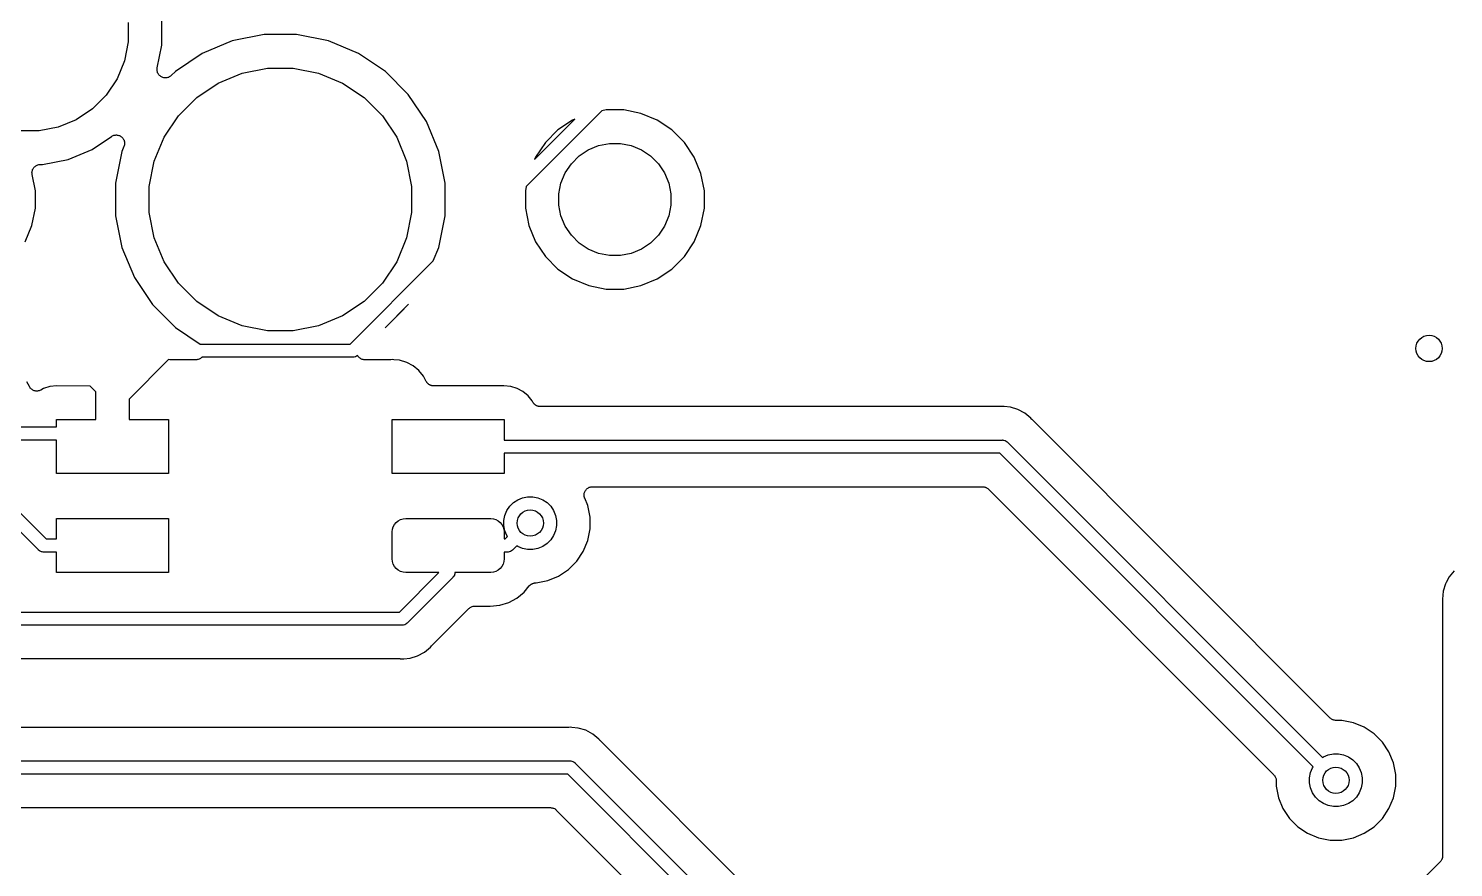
# Model space of a CAD drawing. Extents: x 2.15 to 10.02, y -5.18 to -1.32.
# Drawn here: x 8.176 to 9.028, y -3.248 to -2.747 of the extents above; entities that cross this region are included whole.
import ezdxf

# ---------------------------------------------------------------- set-up
doc = ezdxf.new("R2010")
doc.units = 0
doc.header["$MEASUREMENT"] = 0
doc.layers.add('BLACK', color=7, linetype='CONTINUOUS')

msp = doc.modelspace()

# ---------------------------------------------------------------- linework, layer by layer
at = {"layer": 'BLACK', "linetype": 'CONTINUOUS'}
for p, q in [((8.23524, -2.743), (8.23524, -2.75464)), ((8.25524, -2.75661), (8.25524, -2.74103)), ((8.31648, -2.75032), (8.29745, -2.7541)), ((8.33588, -2.75032), (8.31648, -2.75032)), ((8.35491, -2.7541), (8.33588, -2.75032)), ((8.23524, -2.75464), (8.23297, -2.76604)), ((8.25253, -2.77022), (8.25524, -2.75661)), ((8.29745, -2.7541), (8.27952, -2.76153)), ((8.37284, -2.76153), (8.35491, -2.7541)), ((8.23297, -2.76604), (8.22852, -2.77679)), ((8.27952, -2.76153), (8.26339, -2.77231)), ((8.38897, -2.77231), (8.37284, -2.76153)), ((8.22852, -2.77679), (8.22205, -2.78646)), ((8.25243, -2.77118), (8.25248, -2.7707)), ((8.25243, -2.77119), (8.25243, -2.77118)), ((8.25248, -2.77167), (8.25243, -2.77119)), ((8.25243, -2.77119), (8.25243, -2.77119)), ((8.25248, -2.7707), (8.25253, -2.77022)), ((8.25252, -2.77215), (8.25248, -2.77167)), ((8.25253, -2.77216), (8.25252, -2.77215)), ((8.25267, -2.77263), (8.25253, -2.77216)), ((8.25253, -2.77216), (8.25253, -2.77216)), ((8.2528, -2.77309), (8.25267, -2.77263)), ((8.25281, -2.77309), (8.2528, -2.77309)), ((8.25281, -2.7731), (8.25281, -2.77309)), ((8.25304, -2.77353), (8.25281, -2.7731)), ((8.25326, -2.77395), (8.25304, -2.77353)), ((8.25326, -2.77396), (8.25326, -2.77395)), ((8.25326, -2.77395), (8.25326, -2.77395)), ((8.25357, -2.77433), (8.25326, -2.77396)), ((8.25387, -2.77471), (8.25357, -2.77433)), ((8.25388, -2.77471), (8.25387, -2.77471)), ((8.25388, -2.77472), (8.25388, -2.77471)), ((8.25425, -2.77502), (8.25388, -2.77472)), ((8.25462, -2.77533), (8.25425, -2.77502)), ((8.25463, -2.77534), (8.25462, -2.77533)), ((8.25506, -2.77557), (8.25463, -2.77534)), ((8.25463, -2.77534), (8.25463, -2.77534)), ((8.25548, -2.7758), (8.25506, -2.77557)), ((8.25549, -2.7758), (8.25548, -2.7758)), ((8.25548, -2.7758), (8.25548, -2.7758)), ((8.25596, -2.77595), (8.25549, -2.7758)), ((8.25641, -2.77609), (8.25596, -2.77595)), ((8.25642, -2.77609), (8.25641, -2.77609)), ((8.2569, -2.77615), (8.25642, -2.77609)), ((8.25642, -2.77609), (8.25642, -2.77609)), ((8.25738, -2.7762), (8.2569, -2.77615)), ((8.25739, -2.7762), (8.25738, -2.7762)), ((8.25787, -2.77615), (8.25739, -2.7762)), ((8.25739, -2.7762), (8.25739, -2.7762)), ((8.25835, -2.77611), (8.25787, -2.77615)), ((8.25836, -2.77611), (8.25835, -2.77611)), ((8.25883, -2.77597), (8.25836, -2.77611)), ((8.25836, -2.77611), (8.25836, -2.77611)), ((8.25929, -2.77584), (8.25883, -2.77597)), ((8.2593, -2.77583), (8.25929, -2.77584)), ((8.25929, -2.77584), (8.25929, -2.77584)), ((8.25973, -2.77561), (8.2593, -2.77583)), ((8.26015, -2.77539), (8.25973, -2.77561)), ((8.26016, -2.77539), (8.26015, -2.77539)), ((8.26017, -2.77538), (8.26016, -2.77539)), ((8.26054, -2.77508), (8.26017, -2.77538)), ((8.26092, -2.77478), (8.26054, -2.77508)), ((8.26093, -2.77477), (8.26092, -2.77478)), ((8.26097, -2.77473), (8.26093, -2.77477)), ((8.26093, -2.77477), (8.26093, -2.77477)), ((8.26093, -2.77477), (8.26093, -2.77477)), ((8.26339, -2.77231), (8.26097, -2.77473)), ((8.289, -2.77925), (8.30328, -2.77334)), ((8.30328, -2.77334), (8.31845, -2.77032)), ((8.31845, -2.77032), (8.33391, -2.77032)), ((8.33391, -2.77032), (8.34908, -2.77334)), ((8.34908, -2.77334), (8.36336, -2.77925)), ((8.40269, -2.78603), (8.38897, -2.77231)), ((8.27614, -2.78784), (8.289, -2.77925)), ((8.36336, -2.77925), (8.37622, -2.78784)), ((8.41347, -2.80216), (8.40269, -2.78603)), ((8.22205, -2.78646), (8.21383, -2.79469)), ((8.26521, -2.79878), (8.27614, -2.78784)), ((8.37622, -2.78784), (8.38716, -2.79878)), ((8.20415, -2.80115), (8.19341, -2.8056)), ((8.21383, -2.79469), (8.20415, -2.80115)), ((8.25662, -2.81164), (8.26521, -2.79878)), ((8.38716, -2.79878), (8.39575, -2.81164)), ((8.4209, -2.82009), (8.41347, -2.80216)), ((8.51841, -2.79582), (8.47318, -2.84105)), ((8.47817, -2.82492), (8.50228, -2.80081)), ((8.50084, -2.80141), (8.49208, -2.80726)), ((8.50228, -2.80081), (8.50084, -2.80141)), ((8.52091, -2.79532), (8.51841, -2.79582)), ((8.53145, -2.79532), (8.52091, -2.79532)), ((8.54179, -2.79737), (8.53145, -2.79532)), ((8.55152, -2.80141), (8.54179, -2.79737)), ((8.56029, -2.80726), (8.55152, -2.80141)), ((8.182, -2.80787), (8.17036, -2.80787)), ((8.19341, -2.8056), (8.182, -2.80787)), ((8.21363, -2.81888), (8.22528, -2.81109)), ((8.22528, -2.81109), (8.22533, -2.81106)), ((8.22533, -2.81106), (8.22534, -2.81105)), ((8.22533, -2.81106), (8.22533, -2.81106)), ((8.22533, -2.81106), (8.22533, -2.81106)), ((8.22534, -2.81105), (8.22576, -2.81083)), ((8.22576, -2.81083), (8.22619, -2.81061)), ((8.22619, -2.81061), (8.2262, -2.81061)), ((8.2262, -2.81061), (8.22621, -2.8106)), ((8.22621, -2.8106), (8.22666, -2.81047)), ((8.22666, -2.81047), (8.22713, -2.81033)), ((8.22713, -2.81033), (8.22714, -2.81033)), ((8.22714, -2.81033), (8.22762, -2.81029)), ((8.22714, -2.81033), (8.22714, -2.81033)), ((8.22762, -2.81029), (8.2281, -2.81025)), ((8.2281, -2.81025), (8.22811, -2.81025)), ((8.22811, -2.81025), (8.22812, -2.81025)), ((8.22812, -2.81025), (8.2286, -2.8103)), ((8.2286, -2.8103), (8.22907, -2.81035)), ((8.22907, -2.81035), (8.22908, -2.81035)), ((8.22908, -2.81035), (8.22909, -2.81035)), ((8.22909, -2.81035), (8.22954, -2.8105)), ((8.22954, -2.8105), (8.23001, -2.81064)), ((8.23001, -2.81064), (8.23001, -2.81064)), ((8.23001, -2.81064), (8.23002, -2.81065)), ((8.23002, -2.81065), (8.23043, -2.81087)), ((8.23043, -2.81087), (8.23086, -2.81111)), ((8.23086, -2.81111), (8.23087, -2.81111)), ((8.23087, -2.81111), (8.23087, -2.81111)), ((8.23087, -2.81111), (8.23123, -2.81141)), ((8.23123, -2.81141), (8.23161, -2.81173)), ((8.2507, -2.82592), (8.25662, -2.81164)), ((8.39575, -2.81164), (8.40166, -2.82592)), ((8.49208, -2.80726), (8.48462, -2.81471)), ((8.56774, -2.81471), (8.56029, -2.80726)), ((8.19924, -2.82484), (8.21363, -2.81888)), ((8.23147, -2.82009), (8.22768, -2.83912)), ((8.23268, -2.81716), (8.23147, -2.82009)), ((8.23161, -2.81173), (8.23162, -2.81174)), ((8.23162, -2.81174), (8.23162, -2.81174)), ((8.23162, -2.81174), (8.23192, -2.8121)), ((8.23192, -2.8121), (8.23223, -2.81249)), ((8.23223, -2.81249), (8.23223, -2.81249)), ((8.23223, -2.81249), (8.23224, -2.8125)), ((8.23224, -2.8125), (8.23246, -2.81292)), ((8.23246, -2.81292), (8.23269, -2.81335)), ((8.23282, -2.8167), (8.23268, -2.81716)), ((8.23269, -2.81335), (8.23269, -2.81336)), ((8.23269, -2.81336), (8.23269, -2.81336)), ((8.23269, -2.81336), (8.23283, -2.81382)), ((8.23296, -2.81624), (8.23282, -2.8167)), ((8.23283, -2.81382), (8.23297, -2.81428)), ((8.23301, -2.81575), (8.23296, -2.81623)), ((8.23296, -2.81623), (8.23296, -2.81623)), ((8.23296, -2.81623), (8.23296, -2.81624)), ((8.23297, -2.81428), (8.23297, -2.81429)), ((8.23297, -2.81429), (8.23297, -2.8143)), ((8.23297, -2.8143), (8.23301, -2.81477)), ((8.23301, -2.81477), (8.23306, -2.81526)), ((8.23306, -2.81527), (8.23301, -2.81575)), ((8.23306, -2.81526), (8.23306, -2.81526)), ((8.23306, -2.81526), (8.23306, -2.81527)), ((8.42468, -2.83912), (8.4209, -2.82009)), ((8.48462, -2.81471), (8.47877, -2.82348)), ((8.50483, -2.8228), (8.51031, -2.81913)), ((8.51031, -2.81913), (8.51641, -2.81661)), ((8.51641, -2.81661), (8.52288, -2.81532)), ((8.52288, -2.81532), (8.52948, -2.81532)), ((8.52948, -2.81532), (8.53595, -2.81661)), ((8.53595, -2.81661), (8.54205, -2.81913)), ((8.54205, -2.81913), (8.54754, -2.8228)), ((8.57359, -2.82348), (8.56774, -2.81471)), ((8.17952, -2.82901), (8.17989, -2.82871)), ((8.17989, -2.82871), (8.1799, -2.8287)), ((8.1799, -2.8287), (8.17991, -2.82869)), ((8.17991, -2.82869), (8.18033, -2.82848)), ((8.18033, -2.82848), (8.18075, -2.82825)), ((8.18075, -2.82825), (8.18077, -2.82825)), ((8.18077, -2.82825), (8.18078, -2.82824)), ((8.18078, -2.82824), (8.18123, -2.82811)), ((8.18123, -2.82811), (8.18168, -2.82797)), ((8.18168, -2.82797), (8.1817, -2.82797)), ((8.1817, -2.82797), (8.18171, -2.82796)), ((8.18171, -2.82796), (8.18219, -2.82792)), ((8.18219, -2.82792), (8.18266, -2.82787)), ((8.18266, -2.82787), (8.18397, -2.82787)), ((8.18397, -2.82787), (8.19924, -2.82484)), ((8.24768, -2.84109), (8.2507, -2.82592)), ((8.40166, -2.82592), (8.40468, -2.84109)), ((8.47877, -2.82348), (8.47817, -2.82492)), ((8.49649, -2.83295), (8.50016, -2.82746)), ((8.50016, -2.82746), (8.50483, -2.8228)), ((8.54754, -2.8228), (8.5522, -2.82746)), ((8.5522, -2.82746), (8.55587, -2.83295)), ((8.57763, -2.83321), (8.57359, -2.82348)), ((8.17766, -2.83281), (8.17771, -2.83234)), ((8.17766, -2.83282), (8.17766, -2.83281)), ((8.17766, -2.83284), (8.17766, -2.83282)), ((8.1777, -2.83331), (8.17766, -2.83284)), ((8.17774, -2.83378), (8.1777, -2.83331)), ((8.17771, -2.83234), (8.17776, -2.83187)), ((8.17774, -2.83381), (8.17774, -2.83378)), ((8.17775, -2.83385), (8.17774, -2.83381)), ((8.17774, -2.83381), (8.17774, -2.83381)), ((8.17774, -2.83381), (8.17774, -2.83381)), ((8.17968, -2.84355), (8.17775, -2.83385)), ((8.17776, -2.83184), (8.17791, -2.83139)), ((8.17776, -2.83185), (8.17776, -2.83184)), ((8.17776, -2.83187), (8.17776, -2.83185)), ((8.17791, -2.83139), (8.17805, -2.83094)), ((8.17805, -2.83092), (8.17806, -2.83091)), ((8.17805, -2.83094), (8.17805, -2.83092)), ((8.17806, -2.83091), (8.17829, -2.83049)), ((8.17829, -2.83049), (8.17851, -2.83008)), ((8.17851, -2.83008), (8.17852, -2.83007)), ((8.17852, -2.83007), (8.17853, -2.83005)), ((8.17853, -2.83005), (8.17883, -2.82969)), ((8.17883, -2.82969), (8.17913, -2.82933)), ((8.17913, -2.82933), (8.17914, -2.82932)), ((8.17914, -2.82932), (8.17915, -2.8293)), ((8.17915, -2.8293), (8.17952, -2.82901)), ((8.49397, -2.83905), (8.49649, -2.83295)), ((8.55587, -2.83295), (8.55839, -2.83905)), ((8.57968, -2.84355), (8.57763, -2.83321)), ((8.17968, -2.85409), (8.17968, -2.84355)), ((8.22768, -2.83912), (8.22768, -2.85852)), ((8.24768, -2.85655), (8.24768, -2.84109)), ((8.40468, -2.84109), (8.40468, -2.85655)), ((8.42468, -2.85852), (8.42468, -2.83912)), ((8.47318, -2.84105), (8.47268, -2.84355)), ((8.47268, -2.84355), (8.47268, -2.85409)), ((8.49268, -2.84552), (8.49397, -2.83905)), ((8.49268, -2.85212), (8.49268, -2.84552)), ((8.55839, -2.83905), (8.55968, -2.84552)), ((8.55968, -2.84552), (8.55968, -2.85212)), ((8.57968, -2.85409), (8.57968, -2.84355)), ((8.17763, -2.86442), (8.17968, -2.85409)), ((8.47268, -2.85409), (8.47474, -2.86442)), ((8.49397, -2.85859), (8.49268, -2.85212)), ((8.55968, -2.85212), (8.55839, -2.85859)), ((8.57763, -2.86442), (8.57968, -2.85409)), ((8.22768, -2.85852), (8.23147, -2.87755)), ((8.2507, -2.87172), (8.24768, -2.85655)), ((8.40468, -2.85655), (8.40166, -2.87172)), ((8.4209, -2.87755), (8.42468, -2.85852)), ((8.49649, -2.86469), (8.49397, -2.85859)), ((8.55839, -2.85859), (8.55587, -2.86469)), ((8.17359, -2.87416), (8.17763, -2.86442)), ((8.47474, -2.86442), (8.47877, -2.87416)), ((8.50016, -2.87017), (8.49649, -2.86469)), ((8.50483, -2.87484), (8.50016, -2.87017)), ((8.5522, -2.87017), (8.54754, -2.87484)), ((8.55587, -2.86469), (8.5522, -2.87017)), ((8.57359, -2.87416), (8.57763, -2.86442)), ((8.23147, -2.87755), (8.23889, -2.89548)), ((8.25662, -2.886), (8.2507, -2.87172)), ((8.40166, -2.87172), (8.39575, -2.886)), ((8.41761, -2.88548), (8.4209, -2.87755)), ((8.47877, -2.87416), (8.48462, -2.88292)), ((8.51031, -2.87851), (8.50483, -2.87484)), ((8.51641, -2.88103), (8.51031, -2.87851)), ((8.54205, -2.87851), (8.53595, -2.88103)), ((8.54754, -2.87484), (8.54205, -2.87851)), ((8.56774, -2.88292), (8.57359, -2.87416)), ((8.26521, -2.89886), (8.25662, -2.886)), ((8.3679, -2.93519), (8.41761, -2.88548)), ((8.39575, -2.886), (8.38716, -2.89886)), ((8.48462, -2.88292), (8.49208, -2.89038)), ((8.52288, -2.88232), (8.51641, -2.88103)), ((8.52948, -2.88232), (8.52288, -2.88232)), ((8.53595, -2.88103), (8.52948, -2.88232)), ((8.56029, -2.89038), (8.56774, -2.88292)), ((8.23889, -2.89548), (8.24967, -2.91161)), ((8.49208, -2.89038), (8.50084, -2.89623)), ((8.50084, -2.89623), (8.51058, -2.90026)), ((8.54179, -2.90026), (8.55152, -2.89623)), ((8.55152, -2.89623), (8.56029, -2.89038)), ((8.27614, -2.90979), (8.26521, -2.89886)), ((8.38716, -2.89886), (8.37622, -2.90979)), ((8.51058, -2.90026), (8.52091, -2.90232)), ((8.52091, -2.90232), (8.53145, -2.90232)), ((8.53145, -2.90232), (8.54179, -2.90026)), ((8.24967, -2.91161), (8.26339, -2.92533)), ((8.289, -2.91838), (8.27614, -2.90979)), ((8.37622, -2.90979), (8.36336, -2.91838)), ((8.40284, -2.91139), (8.38875, -2.92547)), ((8.39777, -2.91653), (8.40269, -2.91161)), ((8.40269, -2.91161), (8.40284, -2.91139)), ((8.30328, -2.9243), (8.289, -2.91838)), ((8.36336, -2.91838), (8.34908, -2.9243)), ((8.38897, -2.92533), (8.39777, -2.91653)), ((8.39777, -2.91653), (8.39777, -2.91653)), ((8.26339, -2.92533), (8.27815, -2.93519)), ((8.31845, -2.92732), (8.30328, -2.9243)), ((8.33391, -2.92732), (8.31845, -2.92732)), ((8.34908, -2.9243), (8.33391, -2.92732)), ((8.38875, -2.92547), (8.38897, -2.92533)), ((8.27815, -2.93519), (8.3679, -2.93519)), ((8.25933, -2.94447), (8.23579, -2.96801)), ((8.26011, -2.94454), (8.25933, -2.94447)), ((8.26032, -2.94454), (8.26011, -2.94454)), ((8.26053, -2.94457), (8.26032, -2.94454)), ((8.2606, -2.94457), (8.26053, -2.94457)), ((8.2757, -2.94457), (8.2606, -2.94457)), ((8.27618, -2.94452), (8.2757, -2.94457)), ((8.27666, -2.94447), (8.27618, -2.94452)), ((8.27667, -2.94447), (8.27666, -2.94447)), ((8.27666, -2.94447), (8.27666, -2.94447)), ((8.27713, -2.94433), (8.27667, -2.94447)), ((8.27759, -2.94419), (8.27713, -2.94433)), ((8.2776, -2.94419), (8.27759, -2.94419)), ((8.27761, -2.94419), (8.2776, -2.94419)), ((8.27803, -2.94396), (8.27761, -2.94419)), ((8.27846, -2.94374), (8.27803, -2.94396)), ((8.27847, -2.94373), (8.27846, -2.94373)), ((8.27846, -2.94373), (8.27846, -2.94374)), ((8.27885, -2.94342), (8.27847, -2.94373)), ((8.27921, -2.94312), (8.27885, -2.94342)), ((8.27922, -2.94312), (8.27921, -2.94312)), ((8.27926, -2.94307), (8.27922, -2.94311)), ((8.27922, -2.94311), (8.27922, -2.94312)), ((8.36934, -2.94307), (8.27926, -2.94307)), ((8.36953, -2.94309), (8.36934, -2.94307)), ((8.36972, -2.94307), (8.36953, -2.94309)), ((8.3703, -2.94301), (8.36972, -2.94307)), ((8.36972, -2.94307), (8.36972, -2.94307)), ((8.37104, -2.94278), (8.3703, -2.94301)), ((8.37173, -2.94242), (8.37104, -2.94278)), ((8.3723, -2.94195), (8.37173, -2.94242)), ((8.37248, -2.9423), (8.3723, -2.94195)), ((8.37248, -2.94231), (8.37248, -2.9423)), ((8.37249, -2.94232), (8.37248, -2.94231)), ((8.37279, -2.94269), (8.37249, -2.94232)), ((8.37309, -2.94307), (8.37279, -2.94269)), ((8.3731, -2.94307), (8.37309, -2.94307)), ((8.37309, -2.94307), (8.37309, -2.94307)), ((8.37346, -2.94338), (8.3731, -2.94307)), ((8.37384, -2.94369), (8.37346, -2.94338)), ((8.37384, -2.9437), (8.37384, -2.94369)), ((8.37385, -2.9437), (8.37384, -2.9437)), ((8.37427, -2.94393), (8.37385, -2.9437)), ((8.37469, -2.94416), (8.37427, -2.94393)), ((8.3747, -2.94416), (8.37469, -2.94416)), ((8.3747, -2.94417), (8.3747, -2.94416)), ((8.37516, -2.94431), (8.3747, -2.94417)), ((8.37562, -2.94446), (8.37516, -2.94431)), ((8.37563, -2.94446), (8.37562, -2.94446)), ((8.37564, -2.94446), (8.37563, -2.94446)), ((8.37611, -2.94451), (8.37564, -2.94446)), ((8.37659, -2.94457), (8.37611, -2.94451)), ((8.3766, -2.94457), (8.37659, -2.94457)), ((8.37661, -2.94457), (8.3766, -2.94457)), ((8.37666, -2.94457), (8.37661, -2.94457)), ((8.37661, -2.94457), (8.37661, -2.94457)), ((8.39177, -2.94457), (8.37666, -2.94457)), ((8.39198, -2.94455), (8.39177, -2.94457)), ((8.39219, -2.94455), (8.39198, -2.94455)), ((8.39226, -2.94454), (8.39219, -2.94455)), ((8.39311, -2.94446), (8.39226, -2.94454)), ((8.39396, -2.94454), (8.39311, -2.94446)), ((8.39749, -2.94489), (8.39396, -2.94454)), ((8.40171, -2.94617), (8.39749, -2.94489)), ((8.40559, -2.94825), (8.40171, -2.94617)), ((8.409, -2.95104), (8.40559, -2.94825)), ((8.41179, -2.95445), (8.409, -2.95104)), ((8.41345, -2.95755), (8.41179, -2.95445)), ((8.17613, -2.96062), (8.17458, -2.95773)), ((8.17639, -2.96102), (8.17613, -2.96062)), ((8.17665, -2.96141), (8.17639, -2.96102)), ((8.17666, -2.96142), (8.17665, -2.96141)), ((8.17667, -2.96144), (8.17666, -2.96142)), ((8.177, -2.96177), (8.17667, -2.96144)), ((8.17733, -2.9621), (8.177, -2.96177)), ((8.17735, -2.96211), (8.17733, -2.9621)), ((8.17736, -2.96213), (8.17735, -2.96211)), ((8.17775, -2.96239), (8.17736, -2.96213)), ((8.17814, -2.96265), (8.17775, -2.96239)), ((8.17816, -2.96266), (8.17814, -2.96265)), ((8.17817, -2.96267), (8.17816, -2.96266)), ((8.1786, -2.96285), (8.17817, -2.96267)), ((8.17904, -2.96304), (8.1786, -2.96285)), ((8.17905, -2.96304), (8.17904, -2.96304)), ((8.17907, -2.96305), (8.17905, -2.96304)), ((8.17953, -2.96314), (8.17907, -2.96305)), ((8.17999, -2.96324), (8.17953, -2.96314)), ((8.18001, -2.96324), (8.17999, -2.96324)), ((8.18003, -2.96324), (8.18001, -2.96324)), ((8.1805, -2.96324), (8.18003, -2.96324)), ((8.18097, -2.96325), (8.1805, -2.96324)), ((8.18099, -2.96324), (8.18097, -2.96325)), ((8.181, -2.96324), (8.18099, -2.96324)), ((8.18146, -2.96316), (8.181, -2.96324)), ((8.18193, -2.96307), (8.18146, -2.96316)), ((8.18194, -2.96306), (8.18193, -2.96307)), ((8.18196, -2.96306), (8.18194, -2.96306)), ((8.1824, -2.96288), (8.18196, -2.96306)), ((8.18283, -2.96271), (8.1824, -2.96288)), ((8.18286, -2.96269), (8.18283, -2.96271)), ((8.18287, -2.96269), (8.18286, -2.96269)), ((8.18286, -2.96269), (8.18286, -2.96269)), ((8.1829, -2.96268), (8.18287, -2.96269)), ((8.18463, -2.96175), (8.1829, -2.96268)), ((8.1884, -2.9606), (8.18463, -2.96175)), ((8.19256, -2.9602), (8.1884, -2.9606)), ((8.21246, -2.9603), (8.19256, -2.9602)), ((8.21579, -2.96364), (8.21246, -2.9603)), ((8.21579, -2.98031), (8.21579, -2.96364)), ((8.41358, -2.95774), (8.41345, -2.95755)), ((8.41368, -2.95793), (8.41358, -2.95774)), ((8.41385, -2.95814), (8.41368, -2.95793)), ((8.414, -2.95836), (8.41385, -2.95814)), ((8.41415, -2.95852), (8.414, -2.95836)), ((8.41429, -2.95869), (8.41415, -2.95852)), ((8.4145, -2.95886), (8.41429, -2.95869)), ((8.41468, -2.95905), (8.4145, -2.95886)), ((8.41487, -2.95918), (8.41468, -2.95905)), ((8.41504, -2.95932), (8.41487, -2.95918)), ((8.41527, -2.95945), (8.41504, -2.95932)), ((8.41549, -2.9596), (8.41527, -2.95945)), ((8.4157, -2.95968), (8.41549, -2.9596)), ((8.41589, -2.95979), (8.4157, -2.95968)), ((8.41615, -2.95987), (8.41589, -2.95979)), ((8.4164, -2.95997), (8.41615, -2.95987)), ((8.41661, -2.96002), (8.4164, -2.95997)), ((8.41682, -2.96008), (8.41661, -2.96002)), ((8.41709, -2.96011), (8.41682, -2.96008)), ((8.41735, -2.96017), (8.41709, -2.96011)), ((8.41757, -2.96017), (8.41735, -2.96017)), ((8.41779, -2.96019), (8.41757, -2.96017)), ((8.41786, -2.96019), (8.41779, -2.96019)), ((8.45979, -2.96019), (8.41786, -2.96019)), ((8.46396, -2.9606), (8.45979, -2.96019)), ((8.46773, -2.96175), (8.46396, -2.9606)), ((8.4712, -2.96361), (8.46773, -2.96175)), ((8.47425, -2.9661), (8.4712, -2.96361)), ((8.23579, -2.96801), (8.23579, -2.98031)), ((8.47675, -2.96915), (8.47425, -2.9661)), ((8.47714, -2.96988), (8.47675, -2.96915)), ((8.47726, -2.97006), (8.47714, -2.96988)), ((8.47736, -2.97026), (8.47726, -2.97006)), ((8.47753, -2.97047), (8.47736, -2.97026)), ((8.47768, -2.97069), (8.47753, -2.97047)), ((8.47784, -2.97085), (8.47768, -2.97069)), ((8.47797, -2.97102), (8.47784, -2.97085)), ((8.47818, -2.97119), (8.47797, -2.97102)), ((8.47837, -2.97138), (8.47818, -2.97119)), ((8.47855, -2.9715), (8.47837, -2.97138)), ((8.47872, -2.97165), (8.47855, -2.9715)), ((8.47896, -2.97177), (8.47872, -2.97165)), ((8.47918, -2.97192), (8.47896, -2.97177)), ((8.47938, -2.97201), (8.47918, -2.97192)), ((8.47958, -2.97212), (8.47938, -2.97201)), ((8.47983, -2.9722), (8.47958, -2.97212)), ((8.48008, -2.9723), (8.47983, -2.9722)), ((8.4803, -2.97234), (8.48008, -2.9723)), ((8.48051, -2.97241), (8.4803, -2.97234)), ((8.48077, -2.97244), (8.48051, -2.97241)), ((8.48104, -2.97249), (8.48077, -2.97244)), ((8.48126, -2.97249), (8.48104, -2.97249)), ((8.48148, -2.97252), (8.48126, -2.97249)), ((8.48155, -2.97252), (8.48148, -2.97252)), ((8.75655, -2.97252), (8.48155, -2.97252)), ((8.75676, -2.9725), (8.75655, -2.97252)), ((8.75697, -2.9725), (8.75676, -2.9725)), ((8.75704, -2.9725), (8.75697, -2.9725)), ((8.75797, -2.9724), (8.75704, -2.9725)), ((8.7589, -2.9725), (8.75797, -2.9724)), ((8.76266, -2.97287), (8.7589, -2.9725)), ((8.7589, -2.9725), (8.7589, -2.9725)), ((8.76718, -2.97423), (8.76266, -2.97287)), ((8.19232, -2.98465), (8.19232, -2.98031)), ((8.19232, -2.98031), (8.21579, -2.98031)), ((8.23579, -2.98031), (8.25925, -2.98031)), ((8.25925, -2.98031), (8.25925, -3.0126)), ((8.39311, -3.0126), (8.39311, -2.98031)), ((8.39311, -2.98031), (8.46004, -2.98031)), ((8.46004, -2.98031), (8.46004, -2.99252)), ((8.77133, -2.97646), (8.76718, -2.97423)), ((8.77498, -2.97945), (8.77133, -2.97646)), ((8.77557, -2.98017), (8.77498, -2.97945)), ((8.77572, -2.98032), (8.77557, -2.98017)), ((8.77585, -2.98049), (8.77572, -2.98032)), ((8.7759, -2.98054), (8.77585, -2.98049)), ((8.95397, -3.15861), (8.7759, -2.98054)), ((8.15787, -2.98465), (8.19232, -2.98465)), ((8.19232, -2.99252), (8.15787, -2.99252)), ((8.19232, -3.0126), (8.19232, -2.99252)), ((8.46004, -2.99252), (8.75778, -2.99252)), ((8.75778, -2.99252), (8.75797, -2.9925)), ((8.75797, -2.9925), (8.75816, -2.99252)), ((8.75816, -2.99252), (8.75816, -2.99252)), ((8.75816, -2.99252), (8.75874, -2.99258)), ((8.75874, -2.99258), (8.75948, -2.9928)), ((8.75948, -2.9928), (8.76017, -2.99317)), ((8.76017, -2.99317), (8.76077, -2.99366)), ((8.76077, -2.99366), (8.76089, -2.99381)), ((8.76089, -2.99381), (8.94932, -3.18223)), ((8.75634, -3.00039), (8.46004, -3.00039)), ((8.46004, -3.00039), (8.46004, -3.0126)), ((8.94375, -3.1878), (8.75634, -3.00039)), ((8.25925, -3.0126), (8.19232, -3.0126)), ((8.46004, -3.0126), (8.39311, -3.0126)), ((8.18153, -3.05816), (8.14739, -3.02402)), ((8.15194, -3.01743), (8.18608, -3.05157)), ((8.50782, -3.02487), (8.50787, -3.02439)), ((8.50787, -3.02436), (8.50801, -3.02391)), ((8.50787, -3.02438), (8.50787, -3.02436)), ((8.50787, -3.02439), (8.50787, -3.02438)), ((8.50801, -3.02391), (8.50816, -3.02346)), ((8.50816, -3.02344), (8.50817, -3.02343)), ((8.50816, -3.02346), (8.50816, -3.02344)), ((8.50817, -3.02343), (8.5084, -3.02301)), ((8.5084, -3.02301), (8.50862, -3.0226)), ((8.50862, -3.0226), (8.50863, -3.02259)), ((8.50863, -3.02259), (8.50864, -3.02258)), ((8.50864, -3.02258), (8.50894, -3.02221)), ((8.50894, -3.02221), (8.50924, -3.02185)), ((8.50924, -3.02185), (8.50925, -3.02184)), ((8.50925, -3.02184), (8.50926, -3.02183)), ((8.50926, -3.02183), (8.50962, -3.02153)), ((8.50962, -3.02153), (8.51, -3.02123)), ((8.51, -3.02123), (8.51001, -3.02122)), ((8.51001, -3.02122), (8.51002, -3.02121)), ((8.51002, -3.02121), (8.51044, -3.021)), ((8.51044, -3.021), (8.51086, -3.02077)), ((8.51086, -3.02077), (8.51087, -3.02077)), ((8.51087, -3.02077), (8.51088, -3.02076)), ((8.51088, -3.02076), (8.51134, -3.02063)), ((8.51134, -3.02063), (8.51179, -3.02049)), ((8.51179, -3.02049), (8.51181, -3.02049)), ((8.51181, -3.02049), (8.51182, -3.02048)), ((8.51182, -3.02048), (8.51229, -3.02044)), ((8.51229, -3.02044), (8.51277, -3.02039)), ((8.51277, -3.02039), (8.74598, -3.02039)), ((8.74598, -3.02039), (8.746, -3.02039)), ((8.746, -3.02039), (8.746, -3.02039)), ((8.746, -3.02039), (8.746, -3.02039)), ((8.746, -3.02039), (8.74605, -3.02039)), ((8.74605, -3.02039), (8.74651, -3.02045)), ((8.74651, -3.02045), (8.74697, -3.02049)), ((8.74697, -3.02049), (8.747, -3.0205)), ((8.747, -3.0205), (8.74702, -3.0205)), ((8.74702, -3.0205), (8.74747, -3.02064)), ((8.74747, -3.02064), (8.74791, -3.02078)), ((8.74791, -3.02078), (8.74793, -3.02079)), ((8.74793, -3.02079), (8.74795, -3.0208)), ((8.74795, -3.0208), (8.74836, -3.02102)), ((8.74836, -3.02102), (8.74877, -3.02124)), ((8.74877, -3.02124), (8.74879, -3.02126)), ((8.74879, -3.02126), (8.74881, -3.02127)), ((8.74881, -3.02127), (8.74916, -3.02156)), ((8.74916, -3.02156), (8.74952, -3.02186)), ((8.74952, -3.02186), (8.92012, -3.19246)), ((8.46164, -3.03467), (8.46336, -3.03209)), ((8.46336, -3.03209), (8.46555, -3.02989)), ((8.46555, -3.02989), (8.46813, -3.02817)), ((8.46813, -3.02817), (8.471, -3.02698)), ((8.471, -3.02698), (8.47404, -3.02638)), ((8.47404, -3.02638), (8.47714, -3.02638)), ((8.47714, -3.02638), (8.48018, -3.02698)), ((8.48018, -3.02698), (8.48305, -3.02817)), ((8.48305, -3.02817), (8.48563, -3.02989)), ((8.48563, -3.02989), (8.48782, -3.03209)), ((8.48782, -3.03209), (8.48955, -3.03467)), ((8.50777, -3.02533), (8.50782, -3.02487)), ((8.50777, -3.02535), (8.50777, -3.02533)), ((8.50777, -3.02536), (8.50777, -3.02535)), ((8.50781, -3.02583), (8.50777, -3.02536)), ((8.50785, -3.0263), (8.50781, -3.02583)), ((8.50785, -3.02632), (8.50785, -3.0263)), ((8.50785, -3.02633), (8.50785, -3.02632)), ((8.50799, -3.02678), (8.50785, -3.02633)), ((8.50812, -3.02724), (8.50799, -3.02678)), ((8.50813, -3.02727), (8.50812, -3.02724)), ((8.50815, -3.02731), (8.50813, -3.02727)), ((8.50813, -3.02727), (8.50813, -3.02727)), ((8.50813, -3.02727), (8.50813, -3.02727)), ((8.50997, -3.0317), (8.50815, -3.02731)), ((8.51134, -3.03861), (8.50997, -3.0317)), ((8.19232, -3.05157), (8.19232, -3.03937)), ((8.19232, -3.03937), (8.25925, -3.03937)), ((8.25925, -3.03937), (8.25925, -3.07165)), ((8.39447, -3.04296), (8.39547, -3.04173)), ((8.39547, -3.04173), (8.3967, -3.04073)), ((8.3967, -3.04073), (8.39809, -3.03998)), ((8.39809, -3.03998), (8.39961, -3.03953)), ((8.39961, -3.03953), (8.40118, -3.03937)), ((8.40118, -3.03937), (8.45197, -3.03937)), ((8.45197, -3.03937), (8.45354, -3.03953)), ((8.45354, -3.03953), (8.45506, -3.03998)), ((8.45506, -3.03998), (8.45645, -3.04073)), ((8.45645, -3.04073), (8.45768, -3.04173)), ((8.45768, -3.04173), (8.45868, -3.04296)), ((8.45984, -3.04058), (8.46045, -3.03753)), ((8.45984, -3.04368), (8.45984, -3.04058)), ((8.46045, -3.03753), (8.46164, -3.03467)), ((8.48955, -3.03467), (8.49073, -3.03753)), ((8.49073, -3.03753), (8.49134, -3.04058)), ((8.49134, -3.04058), (8.49134, -3.04368)), ((8.51134, -3.04565), (8.51134, -3.03861)), ((8.39311, -3.04744), (8.39327, -3.04587)), ((8.39311, -3.06358), (8.39311, -3.04744)), ((8.39327, -3.04587), (8.39372, -3.04435)), ((8.39372, -3.04435), (8.39447, -3.04296)), ((8.45868, -3.04296), (8.45942, -3.04435)), ((8.45942, -3.04435), (8.45988, -3.04587)), ((8.46045, -3.04672), (8.45984, -3.04368)), ((8.45988, -3.04587), (8.46004, -3.04744)), ((8.46004, -3.04744), (8.46004, -3.05157)), ((8.46164, -3.04959), (8.46045, -3.04672)), ((8.46058, -3.05157), (8.46201, -3.05014)), ((8.46201, -3.05014), (8.46164, -3.04959)), ((8.48955, -3.04959), (8.48782, -3.05217)), ((8.49073, -3.04672), (8.48955, -3.04959)), ((8.49134, -3.04368), (8.49073, -3.04672)), ((8.50997, -3.05255), (8.51134, -3.04565)), ((8.18165, -3.05831), (8.18153, -3.05816)), ((8.18225, -3.0588), (8.18165, -3.05831)), ((8.18293, -3.05917), (8.18225, -3.0588)), ((8.18608, -3.05157), (8.19232, -3.05157)), ((8.46004, -3.05157), (8.46058, -3.05157)), ((8.4644, -3.0588), (8.46372, -3.05917)), ((8.465, -3.05831), (8.4644, -3.0588)), ((8.46513, -3.05816), (8.465, -3.05831)), ((8.46758, -3.05571), (8.46513, -3.05816)), ((8.46813, -3.05608), (8.46758, -3.05571)), ((8.471, -3.05727), (8.46813, -3.05608)), ((8.47404, -3.05787), (8.471, -3.05727)), ((8.47714, -3.05787), (8.47404, -3.05787)), ((8.48018, -3.05727), (8.47714, -3.05787)), ((8.48305, -3.05608), (8.48018, -3.05727)), ((8.48563, -3.05436), (8.48305, -3.05608)), ((8.48782, -3.05217), (8.48563, -3.05436)), ((8.50727, -3.05906), (8.50997, -3.05255)), ((8.18341, -3.05931), (8.18293, -3.05917)), ((8.18368, -3.05939), (8.18341, -3.05931)), ((8.18376, -3.0594), (8.18368, -3.05939)), ((8.18426, -3.05945), (8.18376, -3.0594)), ((8.18445, -3.05947), (8.18426, -3.05945)), ((8.18426, -3.05945), (8.18426, -3.05945)), ((8.18464, -3.05945), (8.18445, -3.05947)), ((8.19232, -3.05945), (8.18464, -3.05945)), ((8.19232, -3.07165), (8.19232, -3.05945)), ((8.39327, -3.06516), (8.39311, -3.06358)), ((8.39372, -3.06667), (8.39327, -3.06516)), ((8.39447, -3.06807), (8.39372, -3.06667)), ((8.45942, -3.06667), (8.45868, -3.06807)), ((8.45988, -3.06516), (8.45942, -3.06667)), ((8.46004, -3.06358), (8.45988, -3.06516)), ((8.46201, -3.05945), (8.46004, -3.05945)), ((8.46004, -3.05945), (8.46004, -3.06358)), ((8.46221, -3.05947), (8.46201, -3.05945)), ((8.4624, -3.05945), (8.46221, -3.05947)), ((8.46298, -3.05939), (8.4624, -3.05945)), ((8.4624, -3.05945), (8.4624, -3.05945)), ((8.46372, -3.05917), (8.46298, -3.05939)), ((8.49838, -3.06989), (8.50336, -3.06491)), ((8.50336, -3.06491), (8.50727, -3.05906)), ((8.25925, -3.07165), (8.19232, -3.07165)), ((8.39547, -3.06929), (8.39447, -3.06807)), ((8.3967, -3.07029), (8.39547, -3.06929)), ((8.39809, -3.07104), (8.3967, -3.07029)), ((8.39738, -3.09528), (8.42101, -3.07165)), ((8.39961, -3.0715), (8.39809, -3.07104)), ((8.40118, -3.07165), (8.39961, -3.0715)), ((8.42101, -3.07165), (8.40118, -3.07165)), ((8.42922, -3.07457), (8.40194, -3.10186)), ((8.42937, -3.07445), (8.42922, -3.07457)), ((8.42986, -3.07385), (8.42937, -3.07445)), ((8.43023, -3.07317), (8.42986, -3.07385)), ((8.43028, -3.073), (8.43023, -3.07317)), ((8.43045, -3.07243), (8.43028, -3.073)), ((8.43049, -3.07211), (8.43045, -3.07243)), ((8.43051, -3.07185), (8.43049, -3.07211)), ((8.43053, -3.07165), (8.43051, -3.07185)), ((8.43051, -3.07185), (8.43051, -3.07185)), ((8.45197, -3.07165), (8.43053, -3.07165)), ((8.45354, -3.0715), (8.45197, -3.07165)), ((8.45506, -3.07104), (8.45354, -3.0715)), ((8.45645, -3.07029), (8.45506, -3.07104)), ((8.45768, -3.06929), (8.45645, -3.07029)), ((8.45868, -3.06807), (8.45768, -3.06929)), ((8.48602, -3.0765), (8.49252, -3.07381)), ((8.49252, -3.07381), (8.49838, -3.06989)), ((9.02508, -3.07423), (9.0233, -3.07756)), ((9.02807, -3.07059), (9.02508, -3.07423)), ((8.46762, -3.087), (8.47189, -3.0835)), ((8.47189, -3.0835), (8.475, -3.0797)), ((8.475, -3.0797), (8.47505, -3.07965)), ((8.47505, -3.07965), (8.4752, -3.0795)), ((8.4752, -3.0795), (8.47534, -3.07933)), ((8.47534, -3.07933), (8.47555, -3.07916)), ((8.47555, -3.07916), (8.47575, -3.07897)), ((8.47575, -3.07897), (8.47593, -3.07885)), ((8.47593, -3.07885), (8.4761, -3.07871)), ((8.4761, -3.07871), (8.47634, -3.07858)), ((8.47634, -3.07858), (8.47656, -3.07844)), ((8.47656, -3.07844), (8.47677, -3.07836)), ((8.47677, -3.07836), (8.47696, -3.07825)), ((8.47696, -3.07825), (8.47722, -3.07817)), ((8.47722, -3.07817), (8.47747, -3.07807)), ((8.47747, -3.07807), (8.47769, -3.07803)), ((8.47769, -3.07803), (8.4779, -3.07797)), ((8.4779, -3.07797), (8.47816, -3.07794)), ((8.47816, -3.07794), (8.47843, -3.07789)), ((8.47843, -3.07789), (8.47865, -3.0779)), ((8.47865, -3.0779), (8.47887, -3.07787)), ((8.47887, -3.07787), (8.47911, -3.07787)), ((8.47911, -3.07787), (8.48602, -3.0765)), ((9.02149, -3.08291), (9.02103, -3.0876)), ((9.02286, -3.07839), (9.02149, -3.08291)), ((9.0233, -3.07756), (9.02286, -3.07839)), ((9.0233, -3.07756), (9.0233, -3.07756)), ((8.43925, -3.0929), (8.43961, -3.09261)), ((8.43961, -3.09261), (8.43963, -3.0926)), ((8.43963, -3.0926), (8.43965, -3.09258)), ((8.43965, -3.09258), (8.44007, -3.09237)), ((8.44007, -3.09237), (8.44047, -3.09215)), ((8.44047, -3.09215), (8.4405, -3.09214)), ((8.4405, -3.09214), (8.44052, -3.09213)), ((8.44052, -3.09213), (8.44096, -3.092)), ((8.44096, -3.092), (8.44141, -3.09187)), ((8.44141, -3.09187), (8.44143, -3.09187)), ((8.44143, -3.09187), (8.44146, -3.09186)), ((8.44146, -3.09186), (8.44192, -3.09182)), ((8.44192, -3.09182), (8.44238, -3.09177)), ((8.44238, -3.09177), (8.45172, -3.09177)), ((8.45172, -3.09177), (8.45746, -3.09121)), ((8.45746, -3.09121), (8.46275, -3.08961)), ((8.46275, -3.08961), (8.46762, -3.087)), ((9.02103, -3.0876), (9.02112, -3.08853)), ((9.02112, -3.08853), (9.02112, -3.0886)), ((9.02112, -3.0886), (9.02112, -3.08881)), ((9.02112, -3.08881), (9.02114, -3.08902)), ((9.02114, -3.08902), (9.02114, -3.24097)), ((8.16679, -3.09528), (8.39738, -3.09528)), ((8.41695, -3.11513), (8.43884, -3.09324)), ((8.43884, -3.09324), (8.43885, -3.09323)), ((8.43885, -3.09323), (8.43889, -3.09319)), ((8.43885, -3.09323), (8.43885, -3.09323)), ((8.43885, -3.09323), (8.43885, -3.09323)), ((8.43889, -3.09319), (8.43925, -3.0929)), ((8.39882, -3.10315), (8.16535, -3.10315)), ((8.39902, -3.10317), (8.39882, -3.10315)), ((8.39921, -3.10315), (8.39902, -3.10317)), ((8.39979, -3.10309), (8.39921, -3.10315)), ((8.39921, -3.10315), (8.39921, -3.10315)), ((8.40053, -3.10287), (8.39979, -3.10309)), ((8.40121, -3.1025), (8.40053, -3.10287)), ((8.40181, -3.10201), (8.40121, -3.1025)), ((8.40194, -3.10186), (8.40181, -3.10201)), ((8.41238, -3.11921), (8.41602, -3.11622)), ((8.41602, -3.11622), (8.41662, -3.1155)), ((8.41662, -3.1155), (8.41666, -3.11544)), ((8.41666, -3.11544), (8.41681, -3.1153)), ((8.41681, -3.1153), (8.41695, -3.11513)), ((8.16658, -3.12315), (8.39759, -3.12315)), ((8.39759, -3.12315), (8.39766, -3.12315)), ((8.39766, -3.12315), (8.39787, -3.12317)), ((8.39787, -3.12317), (8.39808, -3.12317)), ((8.39808, -3.12317), (8.39902, -3.12327)), ((8.39902, -3.12327), (8.39995, -3.12317)), ((8.39995, -3.12317), (8.40371, -3.1228)), ((8.39995, -3.12317), (8.39995, -3.12317)), ((8.40371, -3.1228), (8.40822, -3.12143)), ((8.40822, -3.12143), (8.41238, -3.11921)), ((8.95433, -3.1589), (8.95397, -3.15861)), ((8.95468, -3.1592), (8.95433, -3.1589)), ((8.95471, -3.15921), (8.95468, -3.1592)), ((8.95473, -3.15923), (8.95471, -3.15921)), ((8.95513, -3.15944), (8.95473, -3.15923)), ((8.95554, -3.15967), (8.95513, -3.15944)), ((8.95556, -3.15967), (8.95554, -3.15967)), ((8.95559, -3.15969), (8.95556, -3.15967)), ((8.95603, -3.15982), (8.95559, -3.15969)), ((8.95647, -3.15996), (8.95603, -3.15982)), ((8.95649, -3.15996), (8.95647, -3.15996)), ((8.95652, -3.15997), (8.95649, -3.15996)), ((8.95698, -3.16002), (8.95652, -3.15997)), ((8.95744, -3.16007), (8.95698, -3.16002)), ((8.95749, -3.16007), (8.95744, -3.16007)), ((8.95751, -3.16007), (8.95749, -3.16007)), ((8.95749, -3.16007), (8.95749, -3.16007)), ((8.95749, -3.16007), (8.95749, -3.16007)), ((8.96085, -3.16007), (8.95751, -3.16007)), ((8.96776, -3.16144), (8.96085, -3.16007)), ((8.49818, -3.16425), (7.09247, -3.16425)), ((8.49839, -3.16423), (8.49818, -3.16425)), ((8.49861, -3.16423), (8.49839, -3.16423)), ((8.49868, -3.16423), (8.49861, -3.16423)), ((8.49961, -3.16414), (8.49868, -3.16423)), ((8.50054, -3.16423), (8.49961, -3.16414)), ((8.5043, -3.1646), (8.50054, -3.16423)), ((8.50054, -3.16423), (8.50054, -3.16423)), ((8.50881, -3.16597), (8.5043, -3.1646)), ((8.51297, -3.16819), (8.50881, -3.16597)), ((8.51661, -3.17118), (8.51297, -3.16819)), ((8.97427, -3.16414), (8.96776, -3.16144)), ((8.98012, -3.16805), (8.97427, -3.16414)), ((8.9851, -3.17303), (8.98012, -3.16805)), ((8.51721, -3.1719), (8.51661, -3.17118)), ((8.51736, -3.17205), (8.51721, -3.1719)), ((8.51749, -3.17222), (8.51736, -3.17205)), ((8.51754, -3.17227), (8.51749, -3.17222)), ((8.8016, -3.45633), (8.51754, -3.17227)), ((8.98901, -3.17889), (8.9851, -3.17303)), ((7.07905, -3.18425), (8.49941, -3.18425)), ((8.49941, -3.18425), (8.49961, -3.18423)), ((8.49961, -3.18423), (8.4998, -3.18425)), ((8.4998, -3.18425), (8.4998, -3.18425)), ((8.4998, -3.18425), (8.50038, -3.18431)), ((8.50038, -3.18431), (8.50112, -3.18453)), ((8.50112, -3.18453), (8.5018, -3.1849)), ((8.5018, -3.1849), (8.5024, -3.18539)), ((8.5024, -3.18539), (8.50253, -3.18554)), ((8.50253, -3.18554), (8.82205, -3.50506)), ((8.94932, -3.18223), (8.94987, -3.18186)), ((8.94987, -3.18186), (8.95274, -3.18068)), ((8.95274, -3.18068), (8.95578, -3.18007)), ((8.95578, -3.18007), (8.95888, -3.18007)), ((8.95888, -3.18007), (8.96193, -3.18068)), ((8.96193, -3.18068), (8.96479, -3.18186)), ((8.96479, -3.18186), (8.96737, -3.18359)), ((8.96737, -3.18359), (8.96956, -3.18578)), ((8.96956, -3.18578), (8.97129, -3.18836)), ((8.99171, -3.18539), (8.98901, -3.17889)), ((8.99308, -3.1923), (8.99171, -3.18539)), ((8.49798, -3.19213), (7.07905, -3.19213)), ((8.82205, -3.5162), (8.49798, -3.19213)), ((8.92012, -3.19246), (8.92013, -3.19247)), ((8.92013, -3.19247), (8.92013, -3.19247)), ((8.92013, -3.19247), (8.92013, -3.19247)), ((8.92013, -3.19247), (8.92017, -3.19251)), ((8.92017, -3.19251), (8.92046, -3.19287)), ((8.92046, -3.19287), (8.92075, -3.19323)), ((8.92075, -3.19323), (8.92076, -3.19325)), ((8.92076, -3.19325), (8.92078, -3.19327)), ((8.92078, -3.19327), (8.92099, -3.19368)), ((8.92099, -3.19368), (8.92121, -3.19409)), ((8.92121, -3.19409), (8.92121, -3.19411)), ((8.92121, -3.19411), (8.92123, -3.19414)), ((8.92123, -3.19414), (8.92136, -3.19458)), ((8.92136, -3.19458), (8.92149, -3.19502)), ((8.92149, -3.19502), (8.92149, -3.19505)), ((8.92149, -3.19505), (8.9215, -3.19507)), ((8.9215, -3.19507), (8.92154, -3.19553)), ((8.94158, -3.19427), (8.94219, -3.19122)), ((8.94158, -3.19737), (8.94158, -3.19427)), ((8.94219, -3.19122), (8.94338, -3.18836)), ((8.94338, -3.18836), (8.94375, -3.1878)), ((8.97129, -3.18836), (8.97248, -3.19122)), ((8.97248, -3.19122), (8.97308, -3.19427)), ((8.97308, -3.19427), (8.97308, -3.19737)), ((8.99308, -3.19934), (8.99308, -3.1923)), ((8.92154, -3.19553), (8.92158, -3.19599)), ((8.92158, -3.19599), (8.92158, -3.19934)), ((8.92158, -3.19934), (8.92296, -3.20625)), ((8.94219, -3.20041), (8.94158, -3.19737)), ((8.94338, -3.20328), (8.94219, -3.20041)), ((8.9451, -3.20586), (8.94338, -3.20328)), ((8.97129, -3.20328), (8.96956, -3.20586)), ((8.97248, -3.20041), (8.97129, -3.20328)), ((8.97308, -3.19737), (8.97248, -3.20041)), ((8.99171, -3.20625), (8.99308, -3.19934)), ((7.09247, -3.21213), (8.48762, -3.21213)), ((8.48762, -3.21213), (8.48764, -3.21213)), ((8.48764, -3.21213), (8.48764, -3.21213)), ((8.48764, -3.21213), (8.48764, -3.21213)), ((8.48764, -3.21213), (8.48769, -3.21213)), ((8.48769, -3.21213), (8.48815, -3.21218)), ((8.92296, -3.20625), (8.92565, -3.21275)), ((8.94729, -3.20805), (8.9451, -3.20586)), ((8.94987, -3.20977), (8.94729, -3.20805)), ((8.95274, -3.21096), (8.94987, -3.20977)), ((8.95578, -3.21157), (8.95274, -3.21096)), ((8.95888, -3.21157), (8.95578, -3.21157)), ((8.96193, -3.21096), (8.95888, -3.21157)), ((8.96479, -3.20977), (8.96193, -3.21096)), ((8.96737, -3.20805), (8.96479, -3.20977)), ((8.96956, -3.20586), (8.96737, -3.20805)), ((8.98901, -3.21275), (8.99171, -3.20625)), ((8.48815, -3.21218), (8.48861, -3.21222)), ((8.48861, -3.21222), (8.48863, -3.21223)), ((8.48863, -3.21223), (8.48866, -3.21224)), ((8.48866, -3.21224), (8.4891, -3.21238)), ((8.4891, -3.21238), (8.48954, -3.21251)), ((8.48954, -3.21251), (8.48956, -3.21252)), ((8.48956, -3.21252), (8.48959, -3.21253)), ((8.48959, -3.21253), (8.49, -3.21275)), ((8.49, -3.21275), (8.4904, -3.21297)), ((8.4904, -3.21297), (8.49042, -3.21299)), ((8.49042, -3.21299), (8.49045, -3.213)), ((8.49045, -3.213), (8.4908, -3.2133)), ((8.4908, -3.2133), (8.49116, -3.21359)), ((8.49116, -3.21359), (8.72066, -3.44309)), ((8.92565, -3.21275), (8.92957, -3.21861)), ((8.92957, -3.21861), (8.93454, -3.22359)), ((8.98012, -3.22359), (8.9851, -3.21861)), ((8.9851, -3.21861), (8.98901, -3.21275)), ((8.93454, -3.22359), (8.9404, -3.2275)), ((8.9404, -3.2275), (8.94691, -3.23019)), ((8.96776, -3.23019), (8.97427, -3.2275)), ((8.97427, -3.2275), (8.98012, -3.22359)), ((8.94691, -3.23019), (8.95381, -3.23157)), ((8.95381, -3.23157), (8.96085, -3.23157)), ((8.96085, -3.23157), (8.96776, -3.23019)), ((9.01968, -3.2445), (8.95731, -3.30687)), ((9.01997, -3.24414), (9.01968, -3.2445)), ((9.02027, -3.24379), (9.01997, -3.24414)), ((9.02028, -3.24377), (9.02027, -3.24379)), ((9.0203, -3.24375), (9.02028, -3.24377)), ((9.02051, -3.24334), (9.0203, -3.24375)), ((9.02074, -3.24294), (9.02051, -3.24334)), ((9.02075, -3.24291), (9.02074, -3.24294)), ((9.02076, -3.24289), (9.02075, -3.24291)), ((9.02089, -3.24245), (9.02076, -3.24289)), ((9.02103, -3.24201), (9.02089, -3.24245)), ((9.02104, -3.24198), (9.02103, -3.24201)), ((9.02109, -3.2415), (9.02104, -3.24195)), ((9.02104, -3.24195), (9.02104, -3.24198)), ((9.02114, -3.24104), (9.02109, -3.2415)), ((9.02114, -3.24097), (9.02114, -3.24098)), ((9.02114, -3.24098), (9.02114, -3.24098)), ((9.02114, -3.24098), (9.02114, -3.24098)), ((9.02114, -3.24098), (9.02114, -3.24104))]:
    msp.add_line(p, q, dxfattribs=at)
at = {"layer": 'BLACK'}
for centre in [(9.01299, -2.9378), (8.47559, -3.04213), (8.95733, -3.19582)]:
    msp.add_circle(centre, 0.00787, dxfattribs=at)

doc.saveas('drawing.dxf')
